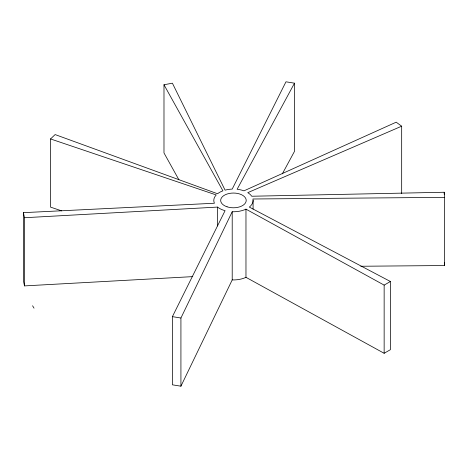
<?xml version="1.0" encoding="UTF-8"?>
<svg xmlns="http://www.w3.org/2000/svg" width="468" height="468" viewBox="0 0 468 468"><rect width="100%" height="100%" fill="white"/><g stroke="black" fill="none" stroke-linecap="round" stroke-linejoin="round"><path stroke-width="0.7" d="M180.923 386.194L180.923 318.018L232.21 211.735A19.644 11.343 0 0 0 245.969 209.155L384.146 285.111L390.4 281.502L390.4 349.678L384.146 353.287L245.969 277.331A19.644 11.343 0 0 1 232.21 279.917L180.923 386.194L172.399 384.819L172.399 316.643L225.079 210.682A19.644 11.343 0 0 1 217.55 207.084L24.511 217.725L23.4 212.659L214.414 203.241A19.644 11.343 0 0 1 216.228 194.951L50.538 138.943L50.538 207.119L61.6 210.857M178.899 179.776L163.987 152.937L163.987 84.761L172.399 83.181L225.079 190.154A19.644 11.343 0 0 1 232.21 189.095L285.966 81.806L294.489 83.181L237.124 189.277A19.644 11.343 0 0 1 243.974 190.839L396.18 122.189L401.673 126.19L401.673 193.641M282.321 173.862L294.489 151.357L294.489 83.181M50.538 138.943L55.119 134.573L217.55 193.752A19.644 11.343 0 0 1 222.92 190.839L163.987 84.761M401.673 126.19L247.765 192.652A19.644 11.343 0 0 1 251.714 196.244L444.231 192.254L444.6 197.356L444.6 265.537L360.793 266.251M23.4 212.659L23.4 280.835L24.511 285.901L192.781 276.623M444.6 197.356L252.936 198.994A19.644 11.343 0 0 1 249.339 207.084L390.4 281.502M172.399 316.643L180.923 318.018M32.579 305.768L34.035 308.178M444.389 262.618L444.6 265.537M444.231 192.254L444.231 194.431M384.146 285.111L384.146 353.287M253.089 200.415L253.089 209.12M245.969 209.155L245.969 277.331M232.21 211.735L232.21 279.917M217.55 207.084L217.55 225.939M24.511 217.725L24.511 285.901M227.062 206.803A12.771 7.371 0 0 0 246.215 200.415A12.771 7.371 0 0 0 227.062 194.033A12.771 7.371 0 0 0 227.062 206.803"/></g></svg>
